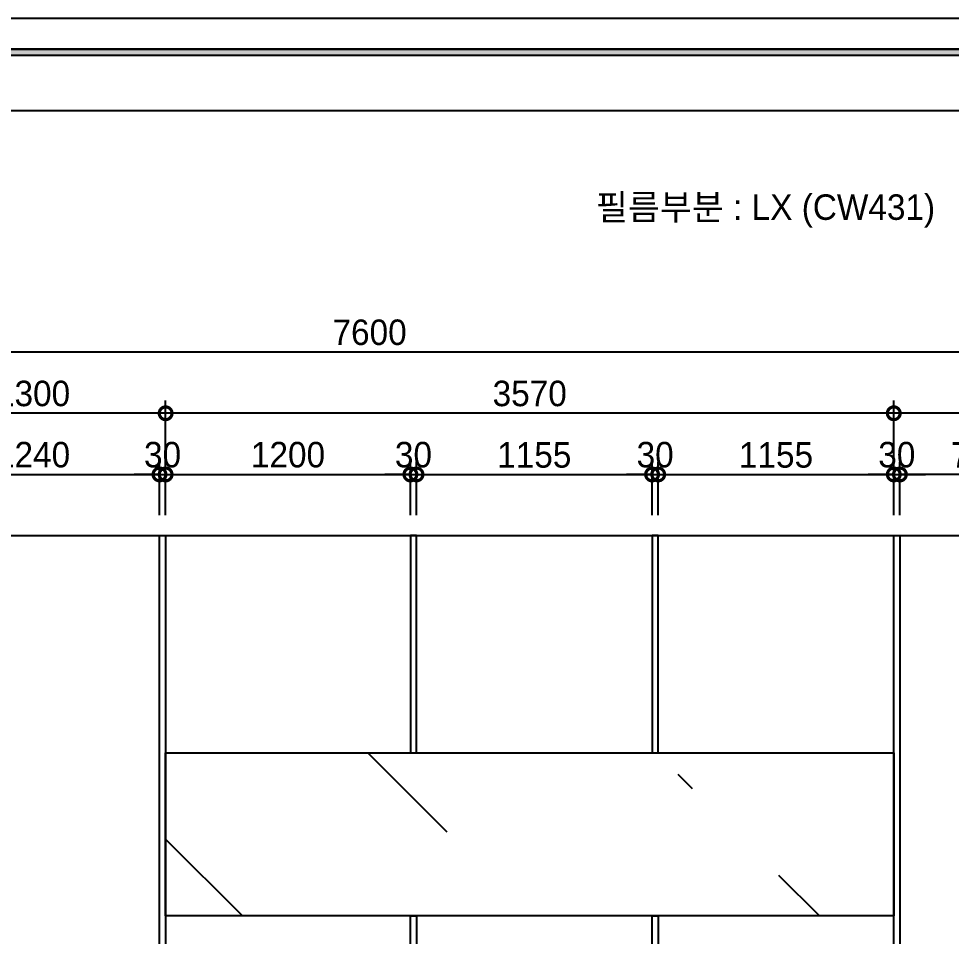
# Model space of a CAD drawing. Header units: inches. Extents: x 405346 to 489838, y -25612 to 14934.
# Drawn here: x 480870 to 485443, y 9834 to 14334 of the extents above; entities that cross this region are included whole.
import ezdxf
from ezdxf.enums import TextEntityAlignment as Align

# ---------------------------------------------------------------- set-up
doc = ezdxf.new("R2010")
doc.units = ezdxf.units.IN
doc.header["$LTSCALE"] = 200
doc.header["$MEASUREMENT"] = 0
for name, color, linetype in [('01. F-소품', 3, 'Continuous'), ('06-FUR', 6, 'Continuous'), ('07-DIM WAL', 5, 'Continuous'), ('08-HAT', 8, 'Continuous'), ('C-WIN', 4, 'Continuous'), ('F-SYM', 7, 'Continuous'), ('FORM(YOURNAME)-11', 1, 'Continuous')]:
    doc.layers.add(name, color=color, linetype=linetype)
doc.styles.add('YOURNAME', font='HY울릉도M.TTF')
doc.styles.add('스타일1', font='HY울릉도M.TTF')
doc.styles.add('코레일둥고', font='Korail_Round_Gothic_Medium.ttf')
doc.dimstyles.new('50', dxfattribs={"dimscale": 50, "dimtxt": 2.5, "dimasz": 2.5, "dimexe": 1.25, "dimexo": 2, "dimtad": 1, "dimdec": 0, "dimtxsty": '스타일1', "dimblk": 'DOTSMALL', "dimcen": 2.5, "dimclrd": 1, "dimclre": 1, "dimclrt": 7, "dimadec": 0, "dimazin": 0, "dimtfac": 1, "dimtdec": 0, "dimtix": 1, "dimtmove": 0, "dimatfit": 3, "dimldrblk": 'DOTSMALL', "dimfxl": 0, "dimarcsym": 0})

# ---------------------------------------------------------------- blocks, each defined once
blk = doc.blocks.new('FORM-PLAN')
at = {"layer": 'FORM(YOURNAME)-11'}
h = blk.add_hatch(color=256, dxfattribs=at)
h.dxf.hatch_style = 1
h.paths.add_polyline_path([(-71444, 55115), (10556, 55115), (10556, 54915), (-71444, 54915)])
h.paths.add_polyline_path([(-71444, -2085), (10556, -2085), (10556, -2285), (-71444, -2285)])
at = {"layer": 'Defpoints', "color": 158}
for points in [[(-71444, -2285), (10556, -2285), (10556, 55115), (-71444, 55115)], [(-69444, 53115), (-64, 53115), (-64, 1215), (-69444, 1215)]]:
    blk.add_lwpolyline(points, close=True, dxfattribs=at)
at = {"layer": 'FORM(YOURNAME)-11', "color": 250}
blk.add_lwpolyline([(-72444, -3285), (11556, -3285), (11556, 56115), (-72444, 56115)], close=True, dxfattribs=at)
at = {"layer": 'FORM(YOURNAME)-11'}
blk.add_lwpolyline([(-71444, 55115), (10556, 55115), (10556, 54915), (-71444, 54915)], close=True, dxfattribs=at)
at = {"layer": 'FORM(YOURNAME)-11', "color": 3, "style": 'YOURNAME'}
for tag, height, p in [('1', 450, (9905, 18188)), ('2', 450, (9905, 17544)), ('3', 450, (9905, 16257)), ('4', 450, (9905, 14326)), ('5', 515, (9905, 12009)), ('6', 515, (9905, 9757)), ('7', 515, (9905, 7504)), ('8', 515, (9905, 5252)), ('9', 515, (9905, 2999)), ('10', 515, (5655, 811)), ('11', 515, (9905, 747)), ('12', 515, (5655, -1441)), ('13', 515, (9905, -1441))]:
    blk.add_attdef(tag, text='', height=height, dxfattribs=at).set_placement(p, align=Align.MIDDLE_RIGHT)
blk = doc.blocks.new('*U200')
at = {"layer": 'F-SYM', "xscale": 0.15, "yscale": 0.15, "zscale": 0.15}
blk.add_blockref('FORM-PLAN', (487804.1, 5917.2), dxfattribs=at)
blk = doc.blocks.new('_DOTSMALL')
at = {"color": 0, "linetype": 'ByBlock', "const_width": 0.5}
blk.add_lwpolyline([(-0.0625, 0, 1), (0.0625, 0, 1)], format="xyb", close=True, dxfattribs=at)
blk = doc.blocks.new('*D147')
at = {"layer": '07-DIM WAL', "color": 1, "lineweight": -2}
for p, q in [((478791, 11899.4), (478791, 12761.9)), ((486391, 11899.4), (486391, 12761.9)), ((486391, 12699.4), (478791, 12699.4))]:
    blk.add_line(p, q, dxfattribs=at)
at = {"layer": 'Defpoints', "color": 0}
for p in [(478791, 12699.4), (478791, 11799.4), (486391, 11799.4)]:
    blk.add_point(p, dxfattribs=at)
at = {"layer": '07-DIM WAL', "color": 1, "lineweight": -2, "xscale": 125, "yscale": 125, "zscale": 125, "rotation": 180}
blk.add_blockref('_DOTSMALL', (478791, 12699.4), dxfattribs=at)
at = {"layer": '07-DIM WAL', "color": 1, "lineweight": -2, "xscale": 125, "yscale": 125, "zscale": 125}
blk.add_blockref('_DOTSMALL', (486391, 12699.4), dxfattribs=at)
at = {"layer": '07-DIM WAL', "color": 7, "insert": (482591, 12795.8), "char_height": 125, "attachment_point": 5, "style": '스타일1'}
blk.add_mtext('7600', dxfattribs=at)
blk = doc.blocks.new('*D149')
at = {"layer": '07-DIM WAL', "color": 1, "lineweight": -2}
for p, q in [((485191, 11899.4), (485191, 12161.9)), ((485966, 11899.4), (485966, 12161.9)), ((485966, 12099.4), (485191, 12099.4))]:
    blk.add_line(p, q, dxfattribs=at)
at = {"layer": 'Defpoints', "color": 0}
for p in [(485191, 12099.4), (485191, 11799.4), (485966, 11799.4)]:
    blk.add_point(p, dxfattribs=at)
at = {"layer": '07-DIM WAL', "color": 1, "lineweight": -2, "xscale": 125, "yscale": 125, "zscale": 125, "rotation": 180}
blk.add_blockref('_DOTSMALL', (485191, 12099.4), dxfattribs=at)
at = {"layer": '07-DIM WAL', "color": 1, "lineweight": -2, "xscale": 125, "yscale": 125, "zscale": 125}
blk.add_blockref('_DOTSMALL', (485966, 12099.4), dxfattribs=at)
at = {"layer": '07-DIM WAL', "color": 7, "insert": (485578.5, 12194.4), "char_height": 125, "attachment_point": 5, "style": '스타일1'}
blk.add_mtext('775', dxfattribs=at)
blk = doc.blocks.new('*D150')
at = {"layer": '07-DIM WAL', "color": 1, "lineweight": -2}
for p, q in [((485161, 11899.4), (485161, 12461.9)), ((486391, 11899.4), (486391, 12461.9)), ((486391, 12399.4), (485161, 12399.4))]:
    blk.add_line(p, q, dxfattribs=at)
at = {"layer": 'Defpoints', "color": 0}
for p in [(485161, 12399.4), (485161, 11799.4), (486391, 11799.4)]:
    blk.add_point(p, dxfattribs=at)
at = {"layer": '07-DIM WAL', "color": 1, "lineweight": -2, "xscale": 125, "yscale": 125, "zscale": 125, "rotation": 180}
blk.add_blockref('_DOTSMALL', (485161, 12399.4), dxfattribs=at)
at = {"layer": '07-DIM WAL', "color": 1, "lineweight": -2, "xscale": 125, "yscale": 125, "zscale": 125}
blk.add_blockref('_DOTSMALL', (486391, 12399.4), dxfattribs=at)
at = {"layer": '07-DIM WAL', "color": 7, "insert": (485776, 12495.7), "char_height": 125, "attachment_point": 5, "style": '스타일1'}
blk.add_mtext('1230', dxfattribs=at)
blk = doc.blocks.new('*D151')
at = {"layer": '07-DIM WAL', "color": 1, "lineweight": -2}
for p, q in [((481591, 11899.4), (481591, 12461.9)), ((485161, 11899.4), (485161, 12461.9)), ((485161, 12399.4), (481591, 12399.4))]:
    blk.add_line(p, q, dxfattribs=at)
at = {"layer": 'Defpoints', "color": 0}
for p in [(481591, 12399.4), (481591, 11799.4), (485161, 11799.4)]:
    blk.add_point(p, dxfattribs=at)
at = {"layer": '07-DIM WAL', "color": 1, "lineweight": -2, "xscale": 125, "yscale": 125, "zscale": 125, "rotation": 180}
blk.add_blockref('_DOTSMALL', (481591, 12399.4), dxfattribs=at)
at = {"layer": '07-DIM WAL', "color": 1, "lineweight": -2, "xscale": 125, "yscale": 125, "zscale": 125}
blk.add_blockref('_DOTSMALL', (485161, 12399.4), dxfattribs=at)
at = {"layer": '07-DIM WAL', "color": 7, "insert": (483376, 12495.7), "char_height": 125, "attachment_point": 5, "style": '스타일1'}
blk.add_mtext('3570', dxfattribs=at)
blk = doc.blocks.new('*D152')
at = {"layer": '07-DIM WAL', "color": 1, "lineweight": -2}
for p, q in [((480291, 11899.4), (480291, 12461.9)), ((481591, 11899.4), (481591, 12461.9)), ((481591, 12399.4), (480291, 12399.4))]:
    blk.add_line(p, q, dxfattribs=at)
at = {"layer": 'Defpoints', "color": 0}
for p in [(480291, 12399.4), (480291, 11799.4), (481591, 11799.4)]:
    blk.add_point(p, dxfattribs=at)
at = {"layer": '07-DIM WAL', "color": 1, "lineweight": -2, "xscale": 125, "yscale": 125, "zscale": 125, "rotation": 180}
blk.add_blockref('_DOTSMALL', (480291, 12399.4), dxfattribs=at)
at = {"layer": '07-DIM WAL', "color": 1, "lineweight": -2, "xscale": 125, "yscale": 125, "zscale": 125}
blk.add_blockref('_DOTSMALL', (481591, 12399.4), dxfattribs=at)
at = {"layer": '07-DIM WAL', "color": 7, "insert": (480941, 12495.7), "char_height": 125, "attachment_point": 5, "style": '스타일1'}
blk.add_mtext('1300', dxfattribs=at)
blk = doc.blocks.new('*D158')
at = {"layer": '07-DIM WAL', "color": 1, "lineweight": -2}
for p, q in [((480321, 11899.4), (480321, 12161.9)), ((481561, 11899.4), (481561, 12161.9)), ((480321, 12099.4), (481561, 12099.4))]:
    blk.add_line(p, q, dxfattribs=at)
at = {"layer": 'Defpoints', "color": 0}
for p in [(481561, 12099.4), (480321, 11799.4), (481561, 11799.4)]:
    blk.add_point(p, dxfattribs=at)
at = {"layer": '07-DIM WAL', "color": 1, "lineweight": -2, "xscale": 125, "yscale": 125, "zscale": 125, "rotation": 180}
blk.add_blockref('_DOTSMALL', (480321, 12099.4), dxfattribs=at)
at = {"layer": '07-DIM WAL', "color": 1, "lineweight": -2, "xscale": 125, "yscale": 125, "zscale": 125}
blk.add_blockref('_DOTSMALL', (481561, 12099.4), dxfattribs=at)
at = {"layer": '07-DIM WAL', "color": 7, "insert": (480941, 12195.7), "char_height": 125, "attachment_point": 5, "style": '스타일1'}
blk.add_mtext('1240', dxfattribs=at)
blk = doc.blocks.new('*D159')
at = {"layer": '07-DIM WAL', "color": 1, "lineweight": -2}
for p, q in [((481561, 11899.4), (481561, 12161.9)), ((481591, 11899.4), (481591, 12161.9)), ((481561, 12099.4), (481436, 12099.4)), ((481561, 12099.4), (481591, 12099.4)), ((481591, 12099.4), (481716, 12099.4))]:
    blk.add_line(p, q, dxfattribs=at)
at = {"layer": 'Defpoints', "color": 0}
for p in [(481591, 12099.4), (481561, 11799.4), (481591, 11799.4)]:
    blk.add_point(p, dxfattribs=at)
at = {"layer": '07-DIM WAL', "color": 1, "lineweight": -2, "xscale": 125, "yscale": 125, "zscale": 125}
blk.add_blockref('_DOTSMALL', (481561, 12099.4), dxfattribs=at)
at = {"layer": '07-DIM WAL', "color": 1, "lineweight": -2, "xscale": 125, "yscale": 125, "zscale": 125, "rotation": 180}
blk.add_blockref('_DOTSMALL', (481591, 12099.4), dxfattribs=at)
at = {"layer": '07-DIM WAL', "color": 7, "insert": (481576, 12195.7), "char_height": 125, "attachment_point": 5, "style": '스타일1'}
blk.add_mtext('30', dxfattribs=at)
blk = doc.blocks.new('*D160')
at = {"layer": '07-DIM WAL', "color": 1, "lineweight": -2}
for p, q in [((481591, 11899.4), (481591, 12161.9)), ((482791, 11899.4), (482791, 12161.9)), ((481591, 12099.4), (482791, 12099.4))]:
    blk.add_line(p, q, dxfattribs=at)
at = {"layer": 'Defpoints', "color": 0}
for p in [(482791, 12099.4), (481591, 11799.4), (482791, 11799.4)]:
    blk.add_point(p, dxfattribs=at)
at = {"layer": '07-DIM WAL', "color": 1, "lineweight": -2, "xscale": 125, "yscale": 125, "zscale": 125, "rotation": 180}
blk.add_blockref('_DOTSMALL', (481591, 12099.4), dxfattribs=at)
at = {"layer": '07-DIM WAL', "color": 1, "lineweight": -2, "xscale": 125, "yscale": 125, "zscale": 125}
blk.add_blockref('_DOTSMALL', (482791, 12099.4), dxfattribs=at)
at = {"layer": '07-DIM WAL', "color": 7, "insert": (482191, 12195.7), "char_height": 125, "attachment_point": 5, "style": '스타일1'}
blk.add_mtext('1200', dxfattribs=at)
blk = doc.blocks.new('*D161')
at = {"layer": '07-DIM WAL', "color": 1, "lineweight": -2}
for p, q in [((482791, 11899.4), (482791, 12161.9)), ((482821, 11899.4), (482821, 12161.9)), ((482791, 12099.4), (482666, 12099.4)), ((482791, 12099.4), (482821, 12099.4)), ((482821, 12099.4), (482946, 12099.4))]:
    blk.add_line(p, q, dxfattribs=at)
at = {"layer": 'Defpoints', "color": 0}
for p in [(482821, 12099.4), (482791, 11799.4), (482821, 11799.4)]:
    blk.add_point(p, dxfattribs=at)
at = {"layer": '07-DIM WAL', "color": 1, "lineweight": -2, "xscale": 125, "yscale": 125, "zscale": 125}
blk.add_blockref('_DOTSMALL', (482791, 12099.4), dxfattribs=at)
at = {"layer": '07-DIM WAL', "color": 1, "lineweight": -2, "xscale": 125, "yscale": 125, "zscale": 125, "rotation": 180}
blk.add_blockref('_DOTSMALL', (482821, 12099.4), dxfattribs=at)
at = {"layer": '07-DIM WAL', "color": 7, "insert": (482806, 12195.7), "char_height": 125, "attachment_point": 5, "style": '스타일1'}
blk.add_mtext('30', dxfattribs=at)
blk = doc.blocks.new('*D162')
at = {"layer": '07-DIM WAL', "color": 1, "lineweight": -2}
for p, q in [((482821, 11899.4), (482821, 12161.9)), ((483976, 11899.4), (483976, 12161.9)), ((482821, 12099.4), (483976, 12099.4))]:
    blk.add_line(p, q, dxfattribs=at)
at = {"layer": 'Defpoints', "color": 0}
for p in [(483976, 12099.4), (482821, 11799.4), (483976, 11799.4)]:
    blk.add_point(p, dxfattribs=at)
at = {"layer": '07-DIM WAL', "color": 1, "lineweight": -2, "xscale": 125, "yscale": 125, "zscale": 125, "rotation": 180}
blk.add_blockref('_DOTSMALL', (482821, 12099.4), dxfattribs=at)
at = {"layer": '07-DIM WAL', "color": 1, "lineweight": -2, "xscale": 125, "yscale": 125, "zscale": 125}
blk.add_blockref('_DOTSMALL', (483976, 12099.4), dxfattribs=at)
at = {"layer": '07-DIM WAL', "color": 7, "insert": (483398.5, 12194.4), "char_height": 125, "attachment_point": 5, "style": '스타일1'}
blk.add_mtext('1155', dxfattribs=at)
blk = doc.blocks.new('*D163')
at = {"layer": '07-DIM WAL', "color": 1, "lineweight": -2}
for p, q in [((483976, 11899.4), (483976, 12161.9)), ((484006, 11899.4), (484006, 12161.9)), ((483976, 12099.4), (483851, 12099.4)), ((483976, 12099.4), (484006, 12099.4)), ((484006, 12099.4), (484131, 12099.4))]:
    blk.add_line(p, q, dxfattribs=at)
at = {"layer": 'Defpoints', "color": 0}
for p in [(484006, 12099.4), (483976, 11799.4), (484006, 11799.4)]:
    blk.add_point(p, dxfattribs=at)
at = {"layer": '07-DIM WAL', "color": 1, "lineweight": -2, "xscale": 125, "yscale": 125, "zscale": 125}
blk.add_blockref('_DOTSMALL', (483976, 12099.4), dxfattribs=at)
at = {"layer": '07-DIM WAL', "color": 1, "lineweight": -2, "xscale": 125, "yscale": 125, "zscale": 125, "rotation": 180}
blk.add_blockref('_DOTSMALL', (484006, 12099.4), dxfattribs=at)
at = {"layer": '07-DIM WAL', "color": 7, "insert": (483991, 12195.7), "char_height": 125, "attachment_point": 5, "style": '스타일1'}
blk.add_mtext('30', dxfattribs=at)
blk = doc.blocks.new('*D164')
at = {"layer": '07-DIM WAL', "color": 1, "lineweight": -2}
for p, q in [((484006, 11899.4), (484006, 12161.9)), ((485161, 11899.4), (485161, 12161.9)), ((484006, 12099.4), (485161, 12099.4))]:
    blk.add_line(p, q, dxfattribs=at)
at = {"layer": 'Defpoints', "color": 0}
for p in [(485161, 12099.4), (484006, 11799.4), (485161, 11799.4)]:
    blk.add_point(p, dxfattribs=at)
at = {"layer": '07-DIM WAL', "color": 1, "lineweight": -2, "xscale": 125, "yscale": 125, "zscale": 125, "rotation": 180}
blk.add_blockref('_DOTSMALL', (484006, 12099.4), dxfattribs=at)
at = {"layer": '07-DIM WAL', "color": 1, "lineweight": -2, "xscale": 125, "yscale": 125, "zscale": 125}
blk.add_blockref('_DOTSMALL', (485161, 12099.4), dxfattribs=at)
at = {"layer": '07-DIM WAL', "color": 7, "insert": (484583.5, 12194.4), "char_height": 125, "attachment_point": 5, "style": '스타일1'}
blk.add_mtext('1155', dxfattribs=at)
blk = doc.blocks.new('*D165')
at = {"layer": '07-DIM WAL', "color": 1, "lineweight": -2}
for p, q in [((485161, 11899.4), (485161, 12161.9)), ((485191, 11899.4), (485191, 12161.9)), ((485161, 12099.4), (485036, 12099.4)), ((485161, 12099.4), (485191, 12099.4)), ((485191, 12099.4), (485316, 12099.4))]:
    blk.add_line(p, q, dxfattribs=at)
at = {"layer": 'Defpoints', "color": 0}
for p in [(485191, 12099.4), (485161, 11799.4), (485191, 11799.4)]:
    blk.add_point(p, dxfattribs=at)
at = {"layer": '07-DIM WAL', "color": 1, "lineweight": -2, "xscale": 125, "yscale": 125, "zscale": 125}
blk.add_blockref('_DOTSMALL', (485161, 12099.4), dxfattribs=at)
at = {"layer": '07-DIM WAL', "color": 1, "lineweight": -2, "xscale": 125, "yscale": 125, "zscale": 125, "rotation": 180}
blk.add_blockref('_DOTSMALL', (485191, 12099.4), dxfattribs=at)
at = {"layer": '07-DIM WAL', "color": 7, "insert": (485176, 12195.7), "char_height": 125, "attachment_point": 5, "style": '스타일1'}
blk.add_mtext('30', dxfattribs=at)

msp = doc.modelspace()

# ---------------------------------------------------------------- hatches: boundary and pattern name
at = {"layer": '08-HAT'}
h = msp.add_hatch(dxfattribs=at)
h.set_pattern_fill('ACAD_ISO10W100', color=256, scale=200, angle=-45)
h.set_pattern_definition([(315, (476534.8, 431145.4), (707.1068, 707.1068), [2400, -600, 100, -600])])
h.paths.add_polyline_path([(485191, 9934.4), (485191, 10734.4), (485161, 10734.4), (481591, 10734.4), (481591, 9934.4)])

# ---------------------------------------------------------------- linework, layer by layer
at = {"layer": '01. F-소품'}
msp.add_lwpolyline([(478791, 8184.4), (478791, 11799.4), (486391, 11799.4), (486391, 8184.4)], close=True, dxfattribs=at)
at = {"layer": '06-FUR'}
for points in [[(481591, 11799.4), (481591, 9084.4), (481561, 9084.4), (481561, 11799.4), (481591, 11799.4)], [(482821, 10734.4), (482821, 11799.4), (482791, 11799.4), (482791, 10734.4), (482821, 10734.4)], [(484006, 10734.4), (484006, 11799.4), (483976, 11799.4), (483976, 10734.4), (484006, 10734.4)], [(485191, 11799.4), (485191, 9084.4), (485161, 9084.4), (485161, 11799.4), (485191, 11799.4)], [(482821, 9934.4), (482821, 9084.4), (482791, 9084.4), (482791, 9934.4), (482821, 9934.4)], [(484006, 9934.4), (484006, 9084.4), (483976, 9084.4), (483976, 9934.4), (484006, 9934.4)]]:
    msp.add_lwpolyline(points, dxfattribs=at)
msp.add_lwpolyline([(481591, 9934.4), (481591, 10734.4), (485161, 10734.4), (485161, 9934.4)], close=True, dxfattribs=at)

# ---------------------------------------------------------------- block references
at = {"layer": '07-DIM WAL'}
msp.add_blockref('*U200', (0, 0), dxfattribs=at)

# ---------------------------------------------------------------- texts
at = {"layer": 'C-WIN', "color": 0, "style": '코레일둥고'}
msp.add_text('필름부분 : LX (CW431)', height=125, dxfattribs=at).set_placement((483700.4, 13347.8))

# ---------------------------------------------------------------- dimensions: what is measured, and where the dimension line sits
at = {"layer": '07-DIM WAL'}
for base, p1, p2, picture, middle in [((478791, 12699.4), (486391, 11799.4), (478791, 11799.4), '*D147', (482591, 12795.8)), ((480291, 12399.4), (481591, 11799.4), (480291, 11799.4), '*D152', (480941, 12495.7)), ((481591, 12399.4), (485161, 11799.4), (481591, 11799.4), '*D151', (483376, 12495.7)), ((485161, 12399.4), (486391, 11799.4), (485161, 11799.4), '*D150', (485776, 12495.7)), ((481561, 12099.4), (480321, 11799.4), (481561, 11799.4), '*D158', (480941, 12195.7)), ((481591, 12099.4), (481561, 11799.4), (481591, 11799.4), '*D159', (481576, 12195.7)), ((482791, 12099.4), (481591, 11799.4), (482791, 11799.4), '*D160', (482191, 12195.7)), ((482821, 12099.4), (482791, 11799.4), (482821, 11799.4), '*D161', (482806, 12195.7)), ((483976, 12099.4), (482821, 11799.4), (483976, 11799.4), '*D162', (483398.5, 12194.4)), ((484006, 12099.4), (483976, 11799.4), (484006, 11799.4), '*D163', (483991, 12195.7)), ((485161, 12099.4), (484006, 11799.4), (485161, 11799.4), '*D164', (484583.5, 12194.4)), ((485191, 12099.4), (485161, 11799.4), (485191, 11799.4), '*D165', (485176, 12195.7)), ((485191, 12099.4), (485966, 11799.4), (485191, 11799.4), '*D149', (485578.5, 12194.4))]:
    dim = msp.add_linear_dim(base=base, p1=p1, p2=p2, dimstyle='50', dxfattribs=at)
    dim.commit()
    dim.dimension.update_dxf_attribs({"geometry": picture, "text_midpoint": middle})

doc.saveas('drawing.dxf')
